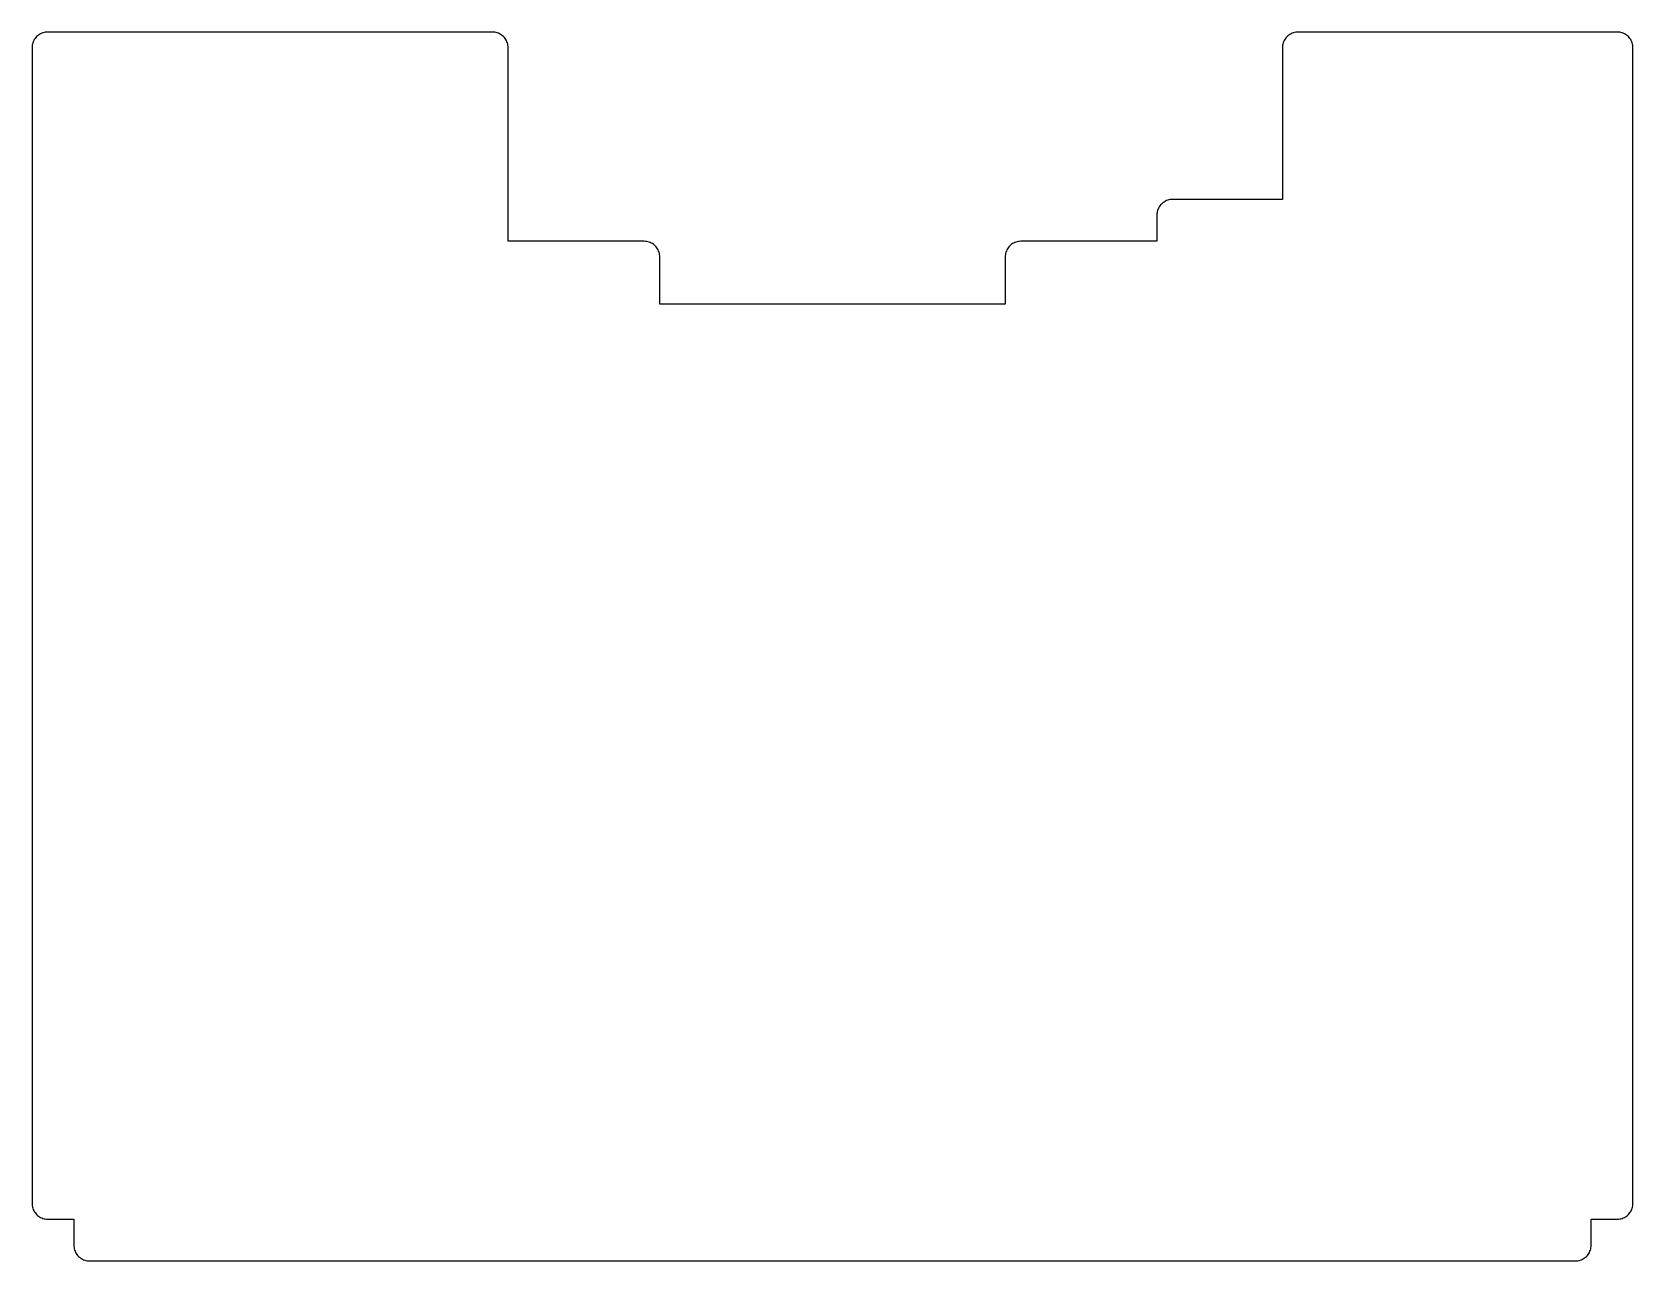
# Model space of a CAD drawing. Header units: metres. Extents: x -2 to 152, y -2 to 116.
import ezdxf

# ---------------------------------------------------------------- set-up
doc = ezdxf.new("R2010")
doc.units = ezdxf.units.M

msp = doc.modelspace()

# ---------------------------------------------------------------- linework, layer by layer
for p, q in [((-1.45854, 114.79), (-1.48152, 114.675)), ((-1.42657, 114.904), (-1.45854, 114.79)), ((-1.38582, 115.014), (-1.42657, 114.904)), ((-1.3365, 115.121), (-1.38582, 115.014)), ((-1.27895, 115.224), (-1.3365, 115.121)), ((-1.21352, 115.322), (-1.27895, 115.224)), ((-1.14059, 115.414), (-1.21352, 115.322)), ((-1.06065, 115.501), (-1.14059, 115.414)), ((-0.974167, 115.581), (-1.06065, 115.501)), ((-0.881668, 115.654), (-0.974167, 115.581)), ((-0.783737, 115.719), (-0.881668, 115.654)), ((-0.680984, 115.776), (-0.783737, 115.719)), ((-0.57402, 115.826), (-0.680984, 115.776)), ((-0.463516, 115.867), (-0.57402, 115.826)), ((-0.350159, 115.899), (-0.463516, 115.867)), ((-0.23465, 115.922), (-0.350159, 115.899)), ((-0.117676, 115.935), (-0.23465, 115.922)), ((0, 115.94), (-0.117676, 115.935)), ((42.5, 115.94), (0, 115.94)), ((42.6177, 115.935), (42.5, 115.94)), ((42.7346, 115.922), (42.6177, 115.935)), ((42.8502, 115.899), (42.7346, 115.922)), ((42.9635, 115.867), (42.8502, 115.899)), ((43.074, 115.826), (42.9635, 115.867)), ((43.181, 115.776), (43.074, 115.826)), ((43.2837, 115.719), (43.181, 115.776)), ((43.3817, 115.654), (43.2837, 115.719)), ((43.4742, 115.581), (43.3817, 115.654)), ((43.5607, 115.501), (43.4742, 115.581)), ((43.6406, 115.414), (43.5607, 115.501)), ((43.7135, 115.322), (43.6406, 115.414)), ((43.7789, 115.224), (43.7135, 115.322)), ((43.8365, 115.121), (43.7789, 115.224)), ((43.8858, 115.014), (43.8365, 115.121)), ((43.9266, 114.904), (43.8858, 115.014)), ((43.9585, 114.79), (43.9266, 114.904)), ((43.9815, 114.675), (43.9585, 114.79)), ((118.041, 114.79), (118.018, 114.675)), ((118.073, 114.904), (118.041, 114.79)), ((118.114, 115.014), (118.073, 114.904)), ((118.163, 115.121), (118.114, 115.014)), ((118.221, 115.224), (118.163, 115.121)), ((118.286, 115.322), (118.221, 115.224)), ((118.359, 115.414), (118.286, 115.322)), ((118.439, 115.501), (118.359, 115.414)), ((118.526, 115.581), (118.439, 115.501)), ((118.618, 115.654), (118.526, 115.581)), ((118.716, 115.719), (118.618, 115.654)), ((118.819, 115.776), (118.716, 115.719)), ((118.926, 115.826), (118.819, 115.776)), ((119.036, 115.867), (118.926, 115.826)), ((119.15, 115.899), (119.036, 115.867)), ((119.265, 115.922), (119.15, 115.899)), ((119.382, 115.935), (119.265, 115.922)), ((119.5, 115.94), (119.382, 115.935)), ((150, 115.94), (119.5, 115.94)), ((150.118, 115.935), (150, 115.94)), ((150.235, 115.922), (150.118, 115.935)), ((150.35, 115.899), (150.235, 115.922)), ((150.464, 115.867), (150.35, 115.899)), ((150.574, 115.826), (150.464, 115.867)), ((150.681, 115.776), (150.574, 115.826)), ((150.784, 115.719), (150.681, 115.776)), ((150.882, 115.654), (150.784, 115.719)), ((150.974, 115.581), (150.882, 115.654)), ((151.061, 115.501), (150.974, 115.581)), ((151.141, 115.414), (151.061, 115.501)), ((151.214, 115.322), (151.141, 115.414)), ((151.279, 115.224), (151.214, 115.322)), ((151.337, 115.121), (151.279, 115.224)), ((151.386, 115.014), (151.337, 115.121)), ((151.427, 114.904), (151.386, 115.014)), ((151.459, 114.79), (151.427, 114.904)), ((151.482, 114.675), (151.459, 114.79)), ((-1.49536, 114.558), (-1.5, 114.44)), ((-1.5, 114.44), (-1.5, 4)), ((-1.48152, 114.675), (-1.49536, 114.558)), ((43.9954, 114.558), (43.9815, 114.675)), ((44, 114.44), (43.9954, 114.558)), ((44, 95.94), (44, 114.44)), ((118.005, 114.558), (118, 114.44)), ((118, 114.44), (118, 99.94)), ((118.018, 114.675), (118.005, 114.558)), ((151.495, 114.558), (151.482, 114.675)), ((151.5, 114.44), (151.495, 114.558)), ((151.5, 4), (151.5, 114.44)), ((106.439, 99.5006), (106.359, 99.4142)), ((106.526, 99.5806), (106.439, 99.5006)), ((106.618, 99.6535), (106.526, 99.5806)), ((106.716, 99.7189), (106.618, 99.6535)), ((106.819, 99.7765), (106.716, 99.7189)), ((106.926, 99.8258), (106.819, 99.7765)), ((107.036, 99.8666), (106.926, 99.8258)), ((107.15, 99.8985), (107.036, 99.8666)), ((107.265, 99.9215), (107.15, 99.8985)), ((107.382, 99.9353), (107.265, 99.9215)), ((107.5, 99.94), (107.382, 99.9353)), ((118, 99.94), (107.5, 99.94)), ((106.005, 98.5577), (106, 98.44)), ((106, 98.44), (106, 95.94)), ((106.018, 98.6746), (106.005, 98.5577)), ((106.041, 98.7901), (106.018, 98.6746)), ((106.073, 98.9035), (106.041, 98.7901)), ((106.114, 99.014), (106.073, 98.9035)), ((106.163, 99.121), (106.114, 99.014)), ((106.221, 99.2237), (106.163, 99.121)), ((106.286, 99.3217), (106.221, 99.2237)), ((106.359, 99.4142), (106.286, 99.3217)), ((57, 95.94), (44, 95.94)), ((57.1177, 95.9353), (57, 95.94)), ((57.2346, 95.9215), (57.1177, 95.9353)), ((57.3502, 95.8985), (57.2346, 95.9215)), ((57.4635, 95.8666), (57.3502, 95.8985)), ((57.574, 95.8258), (57.4635, 95.8666)), ((57.681, 95.7765), (57.574, 95.8258)), ((57.7837, 95.7189), (57.681, 95.7765)), ((57.8817, 95.6535), (57.7837, 95.7189)), ((57.9742, 95.5806), (57.8817, 95.6535)), ((58.0607, 95.5006), (57.9742, 95.5806)), ((58.1406, 95.4142), (58.0607, 95.5006)), ((58.2135, 95.3217), (58.1406, 95.4142)), ((58.2789, 95.2237), (58.2135, 95.3217)), ((58.3365, 95.121), (58.2789, 95.2237)), ((58.3858, 95.014), (58.3365, 95.121)), ((58.4266, 94.9035), (58.3858, 95.014)), ((58.4585, 94.7901), (58.4266, 94.9035)), ((91.5734, 94.9035), (91.5415, 94.7901)), ((91.6142, 95.014), (91.5734, 94.9035)), ((91.6635, 95.121), (91.6142, 95.014)), ((91.7211, 95.2237), (91.6635, 95.121)), ((91.7865, 95.3217), (91.7211, 95.2237)), ((91.8594, 95.4142), (91.7865, 95.3217)), ((91.9393, 95.5006), (91.8594, 95.4142)), ((92.0258, 95.5806), (91.9393, 95.5006)), ((92.1183, 95.6535), (92.0258, 95.5806)), ((92.2163, 95.7189), (92.1183, 95.6535)), ((92.319, 95.7765), (92.2163, 95.7189)), ((92.426, 95.8258), (92.319, 95.7765)), ((92.5365, 95.8666), (92.426, 95.8258)), ((92.6498, 95.8985), (92.5365, 95.8666)), ((92.7654, 95.9215), (92.6498, 95.8985)), ((92.8823, 95.9353), (92.7654, 95.9215)), ((93, 95.94), (92.8823, 95.9353)), ((106, 95.94), (93, 95.94)), ((58.4815, 94.6746), (58.4585, 94.7901)), ((58.4954, 94.5577), (58.4815, 94.6746)), ((58.5, 94.44), (58.4954, 94.5577)), ((58.5, 89.94), (58.5, 94.44)), ((91.5046, 94.5577), (91.5, 94.44)), ((91.5, 94.44), (91.5, 89.94)), ((91.5185, 94.6746), (91.5046, 94.5577)), ((91.5415, 94.7901), (91.5185, 94.6746)), ((91.5, 89.94), (58.5, 89.94)), ((-1.5, 4), (-1.49536, 3.88232)), ((-1.49536, 3.88232), (-1.48152, 3.76535)), ((-1.48152, 3.76535), (-1.45854, 3.64984)), ((-1.45854, 3.64984), (-1.42657, 3.53648)), ((-1.42657, 3.53648), (-1.38582, 3.42598)), ((-1.38582, 3.42598), (-1.3365, 3.31902)), ((-1.3365, 3.31902), (-1.27895, 3.21626)), ((-1.27895, 3.21626), (-1.21352, 3.11833)), ((-1.21352, 3.11833), (-1.14059, 3.02583)), ((151.141, 3.02583), (151.214, 3.11833)), ((151.214, 3.11833), (151.279, 3.21626)), ((151.279, 3.21626), (151.337, 3.31902)), ((151.337, 3.31902), (151.386, 3.42598)), ((151.386, 3.42598), (151.427, 3.53648)), ((151.427, 3.53648), (151.459, 3.64984)), ((151.459, 3.64984), (151.482, 3.76535)), ((151.482, 3.76535), (151.495, 3.88232)), ((151.495, 3.88232), (151.5, 4)), ((-1.14059, 3.02583), (-1.06065, 2.93935)), ((-1.06065, 2.93935), (-0.974167, 2.85941)), ((-0.974167, 2.85941), (-0.881668, 2.78648)), ((-0.881668, 2.78648), (-0.783737, 2.72105)), ((-0.783737, 2.72105), (-0.680984, 2.6635)), ((-0.680984, 2.6635), (-0.57402, 2.61418)), ((-0.57402, 2.61418), (-0.463516, 2.57343)), ((-0.463516, 2.57343), (-0.350159, 2.54146)), ((-0.350159, 2.54146), (-0.23465, 2.51848)), ((-0.23465, 2.51848), (-0.117676, 2.50464)), ((-0.117676, 2.50464), (0, 2.5)), ((0, 2.5), (2.5, 2.5)), ((2.5, 2.5), (2.5, 0)), ((147.5, 0), (147.5, 2.5)), ((147.5, 2.5), (150, 2.5)), ((150, 2.5), (150.118, 2.50464)), ((150.118, 2.50464), (150.235, 2.51848)), ((150.235, 2.51848), (150.35, 2.54146)), ((150.35, 2.54146), (150.464, 2.57343)), ((150.464, 2.57343), (150.574, 2.61418)), ((150.574, 2.61418), (150.681, 2.6635)), ((150.681, 2.6635), (150.784, 2.72105)), ((150.784, 2.72105), (150.882, 2.78648)), ((150.882, 2.78648), (150.974, 2.85941)), ((150.974, 2.85941), (151.061, 2.93935)), ((151.061, 2.93935), (151.141, 3.02583)), ((2.5, 0), (2.50464, -0.117676)), ((147.495, -0.117676), (147.5, 0)), ((2.50464, -0.117676), (2.51848, -0.23465)), ((2.51848, -0.23465), (2.54146, -0.350159)), ((2.54146, -0.350159), (2.57343, -0.463516)), ((2.57343, -0.463516), (2.61418, -0.57402)), ((2.61418, -0.57402), (2.6635, -0.680984)), ((2.6635, -0.680984), (2.72105, -0.783737)), ((2.72105, -0.783737), (2.78648, -0.881668)), ((2.78648, -0.881668), (2.85941, -0.974167)), ((2.85941, -0.974167), (2.93935, -1.06065)), ((2.93935, -1.06065), (3.02583, -1.14059)), ((3.02583, -1.14059), (3.11833, -1.21352)), ((3.11833, -1.21352), (3.21626, -1.27895)), ((3.21626, -1.27895), (3.31902, -1.3365)), ((3.31902, -1.3365), (3.42598, -1.38582)), ((3.42598, -1.38582), (3.53648, -1.42657)), ((3.53648, -1.42657), (3.64984, -1.45854)), ((3.64984, -1.45854), (3.76535, -1.48152)), ((3.76535, -1.48152), (3.88232, -1.49536)), ((3.88232, -1.49536), (4, -1.5)), ((4, -1.5), (146, -1.5)), ((146, -1.5), (146.118, -1.49536)), ((146.118, -1.49536), (146.235, -1.48152)), ((146.235, -1.48152), (146.35, -1.45854)), ((146.35, -1.45854), (146.464, -1.42657)), ((146.464, -1.42657), (146.574, -1.38582)), ((146.574, -1.38582), (146.681, -1.3365)), ((146.681, -1.3365), (146.784, -1.27895)), ((146.784, -1.27895), (146.882, -1.21352)), ((146.882, -1.21352), (146.974, -1.14059)), ((146.974, -1.14059), (147.061, -1.06065)), ((147.061, -1.06065), (147.141, -0.974167)), ((147.141, -0.974167), (147.214, -0.881668)), ((147.214, -0.881668), (147.279, -0.783737)), ((147.279, -0.783737), (147.337, -0.680984)), ((147.337, -0.680984), (147.386, -0.57402)), ((147.386, -0.57402), (147.427, -0.463516)), ((147.427, -0.463516), (147.459, -0.350159)), ((147.459, -0.350159), (147.482, -0.23465)), ((147.482, -0.23465), (147.495, -0.117676))]:
    msp.add_line(p, q)

doc.saveas('drawing.dxf')
